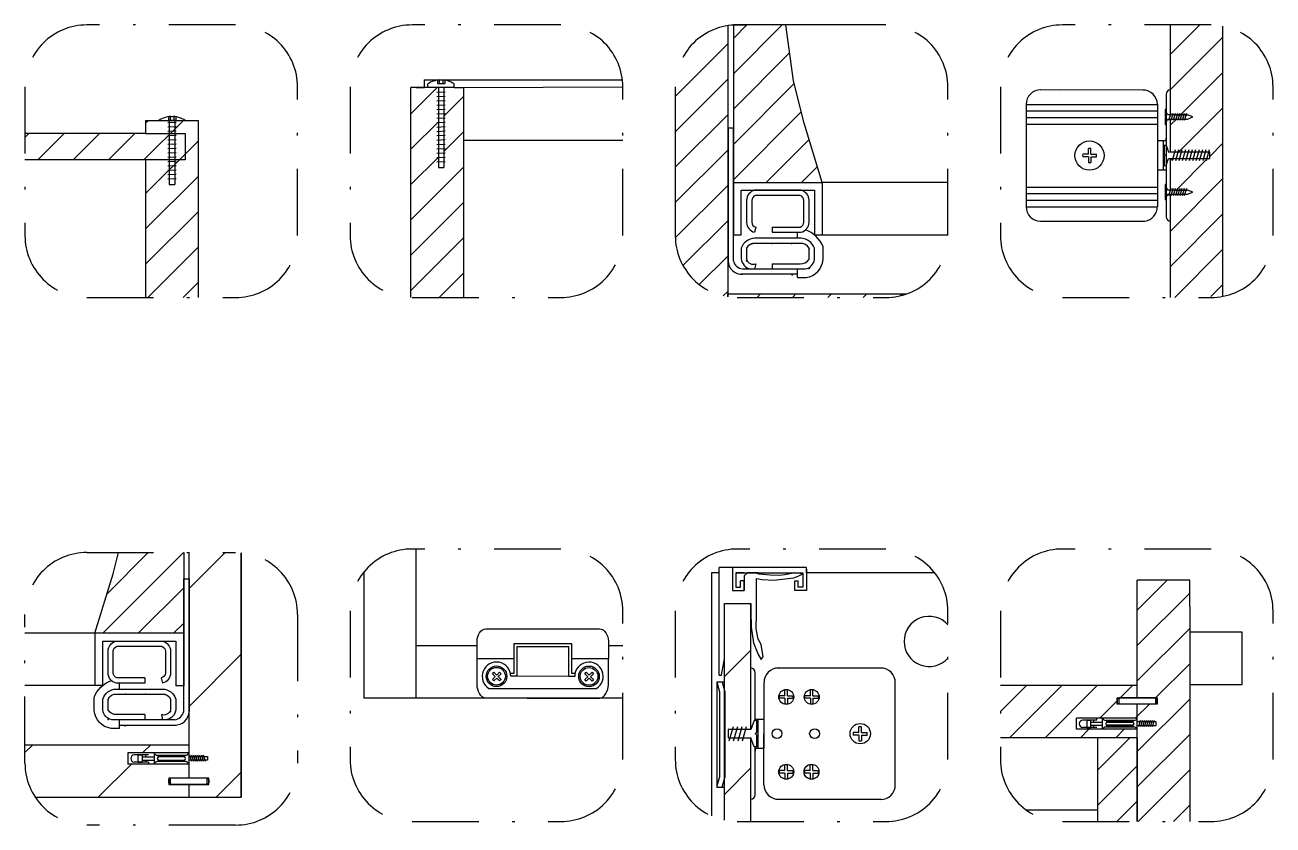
# Model space of a CAD drawing. Header units: millimetres. Extents: x 3416 to 4501, y 1595 to 1990.
# Drawn here: x 3416.45 to 3463.99, y 1960 to 1990.49 of the extents above; entities that cross this region are included whole.
import ezdxf

# ---------------------------------------------------------------- set-up
doc = ezdxf.new("R2010")
doc.units = ezdxf.units.MM
for name, pattern in [('DASHED', [0.75, 0.5, -0.25]), ('HIDDEN', [0.375, 0.25, -0.125]), ('TRATTOPUNTO', [25.4, 12.7, -6.35, 0, -6.35])]:
    doc.linetypes.add(name, pattern=pattern)
for name, color, linetype in [('ARREDI', 1, 'Continuous'), ('ARREDI SEZIONATI', 2, 'Continuous'), ('TRATTEGGIO', 5, 'HIDDEN'), ('VITI E CERNIERE', 8, 'Continuous')]:
    doc.layers.add(name, color=color, linetype=linetype)
pattern_1 = [(45, (2373.587, 623.5516), (-2.245064, 2.245064), [])]

msp = doc.modelspace()

# ---------------------------------------------------------------- hatches: boundary and pattern name
at = {"layer": 'ARREDI SEZIONATI'}
h = msp.add_hatch(dxfattribs=at)
h.set_pattern_fill('ANSI31', color=256, scale=0.3)
h.set_pattern_definition([(45, (2772.0709, 454.0733), (-0.6735192, 0.6735192), [])])
edge = h.paths.add_edge_path()
edge.add_arc((3461.63, 1988.13), 2.36, 78.9152, 90)
edge.add_line((3461.63, 1990.49), (3460.084, 1990.49))
edge.add_line((3460.084, 1990.49), (3460.084, 1987.065))
edge.add_line((3460.084, 1987.065), (3460.731, 1987.065))
edge.add_line((3460.731, 1987.065), (3460.94, 1986.985))
edge.add_line((3460.94, 1986.985), (3460.731, 1986.904))
edge.add_line((3460.731, 1986.904), (3460.084, 1986.904))
edge.add_line((3460.084, 1986.904), (3460.084, 1985.642))
edge.add_line((3460.084, 1985.642), (3461.582, 1985.642))
edge.add_line((3461.582, 1985.642), (3461.582, 1985.397))
edge.add_line((3461.582, 1985.397), (3460.084, 1985.397))
edge.add_line((3460.084, 1985.397), (3460.084, 1984.201))
edge.add_line((3460.084, 1984.201), (3460.731, 1984.201))
edge.add_line((3460.731, 1984.201), (3460.94, 1984.12))
edge.add_line((3460.94, 1984.12), (3460.731, 1984.04))
edge.add_line((3460.731, 1984.04), (3460.084, 1984.04))
edge.add_line((3460.084, 1984.04), (3460.084, 1980.105))
edge.add_line((3460.084, 1980.105), (3462.084, 1980.149))
edge.add_line((3462.084, 1980.149), (3462.084, 1990.446))
h = msp.add_hatch(dxfattribs=at)
h.set_pattern_fill('ANSI31', color=256, scale=0.3)
edge = h.paths.add_edge_path()
edge.add_arc((3449.245, 1982.465), 2.36, 270, 289.5227)
edge.add_line((3450.034, 1980.241), (3443.221, 1980.241))
edge.add_line((3443.221, 1980.241), (3443.221, 1980.133))
edge.add_arc((3443.581, 1982.465), 2.36, 261.2222, 270)
edge.add_line((3443.581, 1980.105), (3449.245, 1980.105))
edge = h.paths.add_edge_path()
edge.add_arc((3443.581, 1982.465), 2.36, 180, 261.2208)
edge.add_line((3443.221, 1980.133), (3443.22, 1990.462))
edge.add_arc((3443.581, 1988.13), 2.36, 98.7867, 180)
edge.add_line((3441.221, 1988.13), (3441.221, 1982.465))
h = msp.add_hatch(dxfattribs=at)
h.set_pattern_fill('ANSI31', color=256, scale=0.3)
h.set_pattern_definition([(45, (-202.1547, 166.9138), (-0.6735192, 0.6735192), [])])
edge = h.paths.add_edge_path()
edge.add_line((3432.197, 1986.261), (3432.197, 1988.093))
edge.add_line((3432.197, 1988.093), (3431.654, 1988.102))
edge.add_line((3431.654, 1988.102), (3431.154, 1988.102))
edge.add_line((3431.154, 1988.102), (3431.154, 1980.105))
edge.add_arc((3431.196, 1982.465), 2.36, 268.9657, 270)
edge.add_line((3431.196, 1980.105), (3433.154, 1980.105))
edge.add_line((3433.154, 1980.105), (3433.154, 1988.102))
edge.add_line((3433.154, 1988.102), (3432.654, 1988.102))
edge.add_line((3432.654, 1988.102), (3432.402, 1988.093))
edge.add_line((3432.402, 1988.093), (3432.402, 1986.062))
edge.add_line((3432.402, 1986.062), (3432.402, 1985.443))
edge.add_line((3432.402, 1985.443), (3432.402, 1985.058))
edge.add_line((3432.402, 1985.058), (3432.197, 1985.058))
edge.add_line((3432.197, 1985.058), (3432.197, 1985.432))
edge.add_line((3432.197, 1985.432), (3432.197, 1986.261))
h = msp.add_hatch(dxfattribs=at)
h.set_pattern_fill('ANSI31', color=256, scale=0.3)
h.set_pattern_definition([(45, (2772.0709, 454.1264), (-0.6735192, 0.6735192), [])])
h.paths.add_polyline_path([(3416.451, 1986.35), (3416.451, 1985.35), (3422.547, 1985.35), (3422.547, 1986.35)])
h.paths.add_polyline_path([(3421.047, 1980.105), (3423.047, 1980.105), (3423.047, 1986.85), (3421.047, 1986.85), (3421.047, 1986.35), (3422.547, 1986.35), (3422.547, 1985.35), (3421.047, 1985.35)])
h = msp.add_hatch(dxfattribs=at)
h.set_pattern_fill('ANSI31', color=256)
h.set_pattern_definition(pattern_1)
edge = h.paths.add_edge_path()
edge.add_line((3424.476, 1970.387), (3422.688, 1970.387))
edge.add_line((3422.688, 1970.387), (3422.688, 1969.386))
edge.add_line((3422.688, 1969.386), (3422.7, 1969.386))
edge.add_line((3422.7, 1969.386), (3422.7, 1964.332))
edge.add_line((3422.7, 1964.332), (3422.689, 1961.064))
edge.add_line((3422.689, 1961.064), (3424.689, 1961.064))
edge.add_line((3424.689, 1961.064), (3424.689, 1970.377))
edge.add_arc((3424.476, 1968.026), 2.36, 84.8293, 90)
h = msp.add_hatch(dxfattribs=at)
h.set_pattern_fill('ANSI31', color=256, scale=0.3)
h.set_pattern_definition([(45, (-530.6058, 319.9183), (-0.6735192, 0.6735192), [])])
h.paths.add_polyline_path([(3458.058, 1964.849), (3458.818, 1964.849), (3458.818, 1965.329), (3453.605, 1965.329), (3453.605, 1963.329), (3458.818, 1963.329), (3458.818, 1963.652), (3456.499, 1963.652), (3456.499, 1964.074), (3457.283, 1964.074), (3458.818, 1964.074), (3458.818, 1964.609), (3458.058, 1964.609)])
h.paths.add_polyline_path([(3460.818, 1968.329), (3460.818, 1969.329), (3458.818, 1969.329), (3458.818, 1964.849), (3459.578, 1964.849), (3459.578, 1964.609), (3458.818, 1964.609), (3458.818, 1963.932), (3459.538, 1963.932), (3459.538, 1963.792), (3458.818, 1963.792), (3458.818, 1963.652), (3458.818, 1960.136), (3460.818, 1960.136)])
h = msp.add_hatch(dxfattribs=at)
h.set_pattern_fill('ANSI31', color=256)
h.set_pattern_definition([(45, (2426.9207, 702.5303), (-2.245064, 2.245064), [])])
edge = h.paths.add_edge_path()
edge.add_arc((3443.581, 1962.497), 2.36, 258.3045, 270)
edge.add_line((3443.581, 1960.136), (3444.1, 1960.136))
edge.add_line((3444.1, 1960.136), (3444.1, 1968.446))
edge.add_line((3444.1, 1968.446), (3443.1, 1968.446))
edge.add_line((3443.1, 1968.446), (3443.1, 1965.087))
edge.add_line((3443.1, 1965.087), (3443.103, 1965.079))
edge.add_line((3443.103, 1965.079), (3443.103, 1961.813))
edge.add_line((3443.103, 1961.813), (3443.102, 1960.185))
h = msp.add_hatch(dxfattribs=at)
h.set_pattern_fill('ANSI31', color=256)
h.set_pattern_definition(pattern_1)
edge = h.paths.add_edge_path()
edge.add_line((3420.62, 1962.679), (3420.768, 1962.679))
edge.add_line((3420.768, 1962.679), (3420.768, 1962.399))
edge.add_line((3420.768, 1962.399), (3420.62, 1962.399))
edge.add_arc((3420.62, 1962.539), 0.14, 90, 270, ccw=False)
h.paths.add_polyline_path([(3420.918, 1962.399), (3420.768, 1962.399), (3420.768, 1962.679), (3420.918, 1962.679)])
edge = h.paths.add_edge_path()
edge.add_line((3421.036, 1962.599), (3421.036, 1962.679))
edge.add_line((3421.036, 1962.679), (3420.62, 1962.679))
edge.add_arc((3420.62, 1962.539), 0.14, 90, 270)
edge.add_line((3420.62, 1962.399), (3421.153, 1962.399))
edge.add_line((3421.153, 1962.399), (3421.153, 1962.327))
edge.add_line((3421.153, 1962.327), (3420.369, 1962.327))
edge.add_line((3420.369, 1962.327), (3420.369, 1962.749))
edge.add_line((3420.369, 1962.749), (3421.368, 1962.749))
edge.add_line((3421.368, 1962.749), (3421.368, 1962.599))
edge.add_line((3421.368, 1962.599), (3421.036, 1962.599))
edge = h.paths.add_edge_path()
edge.add_line((3416.451, 1963.064), (3416.451, 1962.362))
edge.add_arc((3418.811, 1962.362), 2.36, 180, 213.3763)
edge.add_line((3416.841, 1961.064), (3422.689, 1961.064))
edge.add_line((3422.689, 1961.064), (3422.689, 1963.064))
edge.add_line((3422.689, 1963.064), (3416.451, 1963.064))
h = msp.add_hatch(dxfattribs=at)
h.set_pattern_fill('ANSI31', color=256, scale=0.3)
h.paths.add_polyline_path([(3458.818, 1963.329), (3457.318, 1963.329), (3457.318, 1960.136), (3458.818, 1960.136)])
at = {"layer": 'VITI E CERNIERE'}
h = msp.add_hatch(dxfattribs=at)
h.set_pattern_fill('ANSI31', color=256, scale=0.3)
h.paths.add_polyline_path([(3446.125, 1986.751), (3445.723, 1988.356), (3445.434, 1990.49), (3443.581, 1990.49, 0.015617), (3443.434, 1990.485), (3443.434, 1984.49), (3446.819, 1984.49)])
h = msp.add_hatch(dxfattribs=at)
h.set_pattern_fill('ANSI31', color=256, scale=0.3)
h.paths.add_polyline_path([(3422.5, 1970.387), (3420.012, 1970.387), (3419.809, 1969.574), (3419.114, 1967.313), (3422.5, 1967.313)])

# ---------------------------------------------------------------- linework, layer by layer
at = {"layer": 'ARREDI'}
for p, q in [((3431.354, 1988.102), (3431.654, 1988.102)), ((3421.047, 1986.85), (3421.047, 1986.35)), ((3429.353, 1969.636), (3429.353, 1964.837)), ((3442.889, 1969.613), (3442.6, 1969.613)), ((3442.6, 1969.613), (3442.6, 1961.913)), ((3451.106, 1969.613), (3446.22, 1969.613)), ((3462.818, 1967.354), (3460.818, 1967.354)), ((3462.818, 1965.354), (3462.818, 1967.354)), ((3433.672, 1966.837), (3431.353, 1966.837)), ((3439.221, 1966.837), (3438.672, 1966.837)), ((3460.818, 1965.354), (3462.818, 1965.354)), ((3439.221, 1964.837), (3429.353, 1964.837)), ((3458.818, 1960.136), (3458.818, 1963.029)), ((3442.6, 1961.913), (3442.6, 1960.35)), ((3454.591, 1960.578), (3457.318, 1960.578))]:
    msp.add_line(p, q, dxfattribs=at)
for points in [[(3431.353, 1965.317), (3431.353, 1970.521)], [(3431.353, 1964.837), (3431.353, 1965.317)]]:
    msp.add_lwpolyline(points, dxfattribs=at)
msp.add_arc((3450.892, 1967), 0.955, 41.6491, 318.3509, dxfattribs=at)
msp.add_arc((3450.892, 1967), 0.955, 41.6491, 318.3509, dxfattribs=at)
at = {"layer": 'ARREDI SEZIONATI'}
for p, q in [((3449.245, 1990.49), (3445.434, 1990.49)), ((3460.084, 1987.065), (3460.084, 1990.49)), ((3443.22, 1990.462), (3443.221, 1980.133)), ((3462.084, 1980.149), (3462.084, 1990.446)), ((3441.221, 1988.13), (3441.221, 1982.465)), ((3431.154, 1980.105), (3431.154, 1988.102)), ((3431.794, 1988.102), (3431.154, 1988.102)), ((3432.794, 1988.102), (3433.154, 1988.102)), ((3433.154, 1988.102), (3433.154, 1980.105)), ((3433.154, 1988.102), (3433.154, 1986.102)), ((3421.047, 1986.85), (3423.047, 1986.85)), ((3421.047, 1986.85), (3421.047, 1986.35)), ((3423.047, 1986.85), (3423.047, 1980.105)), ((3460.084, 1985.642), (3460.084, 1986.904)), ((3421.047, 1986.35), (3416.451, 1986.35)), ((3421.047, 1986.35), (3422.547, 1986.35)), ((3422.547, 1986.35), (3422.547, 1985.35)), ((3421.047, 1985.35), (3416.451, 1985.35)), ((3421.047, 1985.35), (3421.047, 1980.105)), ((3422.547, 1985.35), (3421.047, 1985.35)), ((3460.084, 1984.201), (3460.084, 1985.397)), ((3451.605, 1984.49), (3446.819, 1984.49)), ((3460.084, 1980.105), (3460.084, 1984.04)), ((3446.519, 1982.49), (3451.605, 1982.492)), ((3431.196, 1980.105), (3433.154, 1980.105)), ((3443.221, 1980.133), (3443.221, 1980.241)), ((3443.221, 1980.241), (3450.034, 1980.241)), ((3422.688, 1970.387), (3422.689, 1961.792)), ((3424.689, 1970.377), (3424.689, 1961.064)), ((3424.689, 1961.064), (3424.689, 1970.377)), ((3460.818, 1969.329), (3458.818, 1969.329)), ((3458.818, 1964.849), (3458.818, 1969.329)), ((3460.818, 1968.329), (3460.818, 1969.329)), ((3443.1, 1960.186), (3443.1, 1968.446)), ((3444.1, 1963.642), (3444.1, 1968.446)), ((3460.818, 1968.329), (3460.818, 1960.136)), ((3419.114, 1967.313), (3416.451, 1967.313)), ((3416.451, 1965.329), (3419.414, 1965.33)), ((3453.605, 1965.329), (3458.818, 1965.329)), ((3458.818, 1960.136), (3458.818, 1964.609)), ((3416.451, 1963.064), (3422.689, 1963.064)), ((3444.1, 1960.136), (3444.1, 1963.328)), ((3458.818, 1963.329), (3453.605, 1963.329)), ((3457.318, 1960.136), (3457.318, 1963.329)), ((3458.818, 1963.329), (3458.818, 1960.136)), ((3422.689, 1961.552), (3422.689, 1961.064)), ((3416.841, 1961.064), (3424.689, 1961.064))]:
    msp.add_line(p, q, dxfattribs=at)
at = {"layer": 'TRATTEGGIO', "linetype": 'TRATTOPUNTO', "ltscale": 0.2}
for points in [[(3418.811, 1980.105), (3424.476, 1980.105, 0.414214), (3426.836, 1982.465), (3426.836, 1988.13, 0.414214), (3424.476, 1990.49), (3418.811, 1990.49, 0.414214), (3416.451, 1988.13), (3416.451, 1982.465, 0.414214)], [(3431.196, 1980.105), (3436.861, 1980.105, 0.414214), (3439.221, 1982.465), (3439.221, 1988.13, 0.414214), (3436.861, 1990.49), (3431.196, 1990.49, 0.414214), (3428.836, 1988.13), (3428.836, 1982.465, 0.414214)], [(3443.581, 1980.105), (3449.245, 1980.105, 0.414214), (3451.605, 1982.465), (3451.605, 1988.13, 0.414214), (3449.245, 1990.49), (3443.581, 1990.49, 0.414214), (3441.221, 1988.13), (3441.221, 1982.465, 0.414214)], [(3455.966, 1980.105), (3461.63, 1980.105, 0.414214), (3463.99, 1982.465), (3463.99, 1988.13, 0.414214), (3461.63, 1990.49), (3455.966, 1990.49, 0.414214), (3453.605, 1988.13), (3453.605, 1982.465, 0.414214)], [(3431.196, 1960.136), (3436.861, 1960.136, 0.414214), (3439.221, 1962.497), (3439.221, 1968.161, 0.414214), (3436.861, 1970.521), (3431.196, 1970.521, 0.414214), (3428.836, 1968.161), (3428.836, 1962.497, 0.414214)], [(3443.581, 1960.136), (3449.245, 1960.136, 0.414214), (3451.605, 1962.497), (3451.605, 1968.161, 0.414214), (3449.245, 1970.521), (3443.581, 1970.521, 0.414214), (3441.221, 1968.161), (3441.221, 1962.497, 0.414214)], [(3455.966, 1960.136), (3461.63, 1960.136, 0.414214), (3463.99, 1962.497), (3463.99, 1968.161, 0.414214), (3461.63, 1970.521), (3455.966, 1970.521, 0.414214), (3453.605, 1968.161), (3453.605, 1962.497, 0.414214)], [(3424.476, 1960.002), (3418.811, 1960.002, -0.414214), (3416.451, 1962.362), (3416.451, 1968.026, -0.414214), (3418.811, 1970.387), (3424.476, 1970.387, -0.414214), (3426.836, 1968.026), (3426.836, 1962.362, -0.414214)]]:
    msp.add_lwpolyline(points, format="xyb", close=True, dxfattribs=at)
at = {"layer": 'VITI E CERNIERE'}
for p, q in [((3443.434, 1990.49), (3443.434, 1982.49)), ((3445.434, 1990.49), (3443.434, 1990.49)), ((3443.434, 1990.49), (3443.934, 1990.49)), ((3445.723, 1988.356), (3445.434, 1990.49)), ((3431.654, 1988.402), (3439.205, 1988.402)), ((3431.654, 1988.402), (3431.654, 1988.102)), ((3433.154, 1988.102), (3439.221, 1988.13)), ((3446.125, 1986.751), (3445.723, 1988.356)), ((3432.794, 1988.102), (3431.794, 1988.102)), ((3432.453, 1987.928), (3432.145, 1987.912)), ((3432.453, 1987.763), (3432.145, 1987.747)), ((3432.197, 1988.093), (3432.197, 1986.053)), ((3432.402, 1988.093), (3432.402, 1986.053)), ((3459.027, 1988.009), (3455.12, 1988.013)), ((3459.027, 1988.009), (3455.884, 1988.013)), ((3459.917, 1987.846), (3459.917, 1983.18)), ((3460.084, 1988.013), (3460.084, 1988.013)), ((3460.084, 1987.065), (3460.084, 1988.013)), ((3432.453, 1987.597), (3432.145, 1987.581)), ((3432.453, 1987.432), (3432.145, 1987.416)), ((3432.453, 1987.267), (3432.145, 1987.251)), ((3432.453, 1987.267), (3432.145, 1987.251)), ((3454.585, 1987.471), (3454.587, 1983.563)), ((3454.585, 1987.463), (3459.585, 1987.463)), ((3454.585, 1987.213), (3459.585, 1987.213)), ((3459.585, 1987.467), (3459.583, 1983.559)), ((3459.585, 1987.463), (3459.583, 1983.559)), ((3422.206, 1986.779), (3421.898, 1986.762)), ((3421.949, 1986.85), (3421.949, 1985.4)), ((3422.154, 1986.85), (3422.154, 1985.4)), ((3432.453, 1987.101), (3432.145, 1987.085)), ((3432.453, 1986.936), (3432.145, 1986.92)), ((3432.453, 1986.771), (3432.145, 1986.755)), ((3446.819, 1984.49), (3446.125, 1986.751)), ((3454.585, 1986.963), (3459.585, 1986.963)), ((3454.585, 1986.963), (3459.585, 1986.963)), ((3454.585, 1986.713), (3459.585, 1986.713)), ((3459.876, 1987.013), (3459.904, 1986.985)), ((3459.904, 1986.985), (3459.876, 1986.956)), ((3460.092, 1987.122), (3460.012, 1986.847)), ((3460.084, 1985.642), (3460.084, 1986.904)), ((3460.178, 1987.122), (3460.098, 1986.847)), ((3460.263, 1987.122), (3460.183, 1986.847)), ((3460.2, 1986.904), (3460.731, 1986.904)), ((3460.202, 1987.065), (3460.731, 1987.065)), ((3460.349, 1987.122), (3460.269, 1986.847)), ((3460.434, 1987.122), (3460.354, 1986.847)), ((3460.52, 1987.122), (3460.44, 1986.847)), ((3460.605, 1987.122), (3460.525, 1986.847)), ((3460.691, 1987.122), (3460.611, 1986.847)), ((3422.206, 1986.613), (3421.898, 1986.597)), ((3422.206, 1986.613), (3421.898, 1986.597)), ((3422.206, 1986.448), (3421.898, 1986.432)), ((3422.206, 1986.283), (3421.898, 1986.266)), ((3432.453, 1986.605), (3432.145, 1986.589)), ((3432.453, 1986.44), (3432.145, 1986.424)), ((3432.453, 1986.275), (3432.145, 1986.259)), ((3432.197, 1986.272), (3432.197, 1985.432)), ((3432.402, 1986.272), (3432.402, 1985.443)), ((3443.233, 1986.563), (3443.233, 1981.508)), ((3443.433, 1986.563), (3443.233, 1986.563)), ((3443.433, 1981.508), (3443.433, 1986.563)), ((3422.206, 1986.117), (3421.898, 1986.101)), ((3422.206, 1985.952), (3421.898, 1985.936)), ((3422.206, 1985.787), (3421.898, 1985.771)), ((3432.453, 1986.107), (3432.145, 1986.091)), ((3432.453, 1985.941), (3432.145, 1985.925)), ((3432.453, 1985.776), (3432.145, 1985.76)), ((3433.154, 1986.102), (3439.221, 1986.102)), ((3459.917, 1986.069), (3459.584, 1986.069)), ((3459.806, 1986.069), (3459.806, 1984.957)), ((3459.839, 1985.909), (3459.917, 1985.909)), ((3459.917, 1986.069), (3459.917, 1986.18)), ((3459.917, 1985.909), (3460.012, 1985.642)), ((3422.206, 1985.621), (3421.898, 1985.605)), ((3422.206, 1985.453), (3421.898, 1985.437)), ((3422.206, 1985.288), (3421.898, 1985.272)), ((3421.949, 1985.619), (3421.949, 1984.779)), ((3422.154, 1985.619), (3422.154, 1984.789)), ((3432.453, 1985.611), (3432.145, 1985.595)), ((3432.453, 1985.445), (3432.145, 1985.429)), ((3432.453, 1985.445), (3432.145, 1985.429)), ((3432.453, 1985.28), (3432.145, 1985.264)), ((3432.197, 1985.432), (3432.197, 1985.058)), ((3432.402, 1985.443), (3432.402, 1985.058)), ((3459.839, 1985.563), (3459.882, 1985.52)), ((3459.882, 1985.52), (3459.839, 1985.476)), ((3459.917, 1985.13), (3460.012, 1985.397)), ((3460.084, 1984.201), (3460.084, 1985.397)), ((3460.263, 1985.728), (3460.142, 1985.311)), ((3460.393, 1985.728), (3460.271, 1985.311)), ((3460.522, 1985.728), (3460.401, 1985.311)), ((3460.652, 1985.728), (3460.531, 1985.311)), ((3460.782, 1985.728), (3460.661, 1985.311)), ((3460.912, 1985.728), (3460.791, 1985.311)), ((3461.042, 1985.728), (3460.92, 1985.311)), ((3461.171, 1985.728), (3461.05, 1985.311)), ((3461.301, 1985.728), (3461.18, 1985.311)), ((3461.431, 1985.728), (3461.31, 1985.311)), ((3461.561, 1985.728), (3461.44, 1985.311)), ((3461.582, 1985.397), (3461.582, 1985.642)), ((3422.206, 1985.123), (3421.898, 1985.107)), ((3422.206, 1984.957), (3421.898, 1984.941)), ((3422.206, 1984.792), (3421.898, 1984.776)), ((3422.206, 1984.792), (3421.898, 1984.776)), ((3422.154, 1984.789), (3422.154, 1984.405)), ((3432.197, 1985.058), (3432.402, 1985.058)), ((3459.917, 1984.957), (3459.584, 1984.957)), ((3459.839, 1985.13), (3459.917, 1985.13)), ((3459.917, 1984.957), (3459.917, 1984.846)), ((3422.206, 1984.627), (3421.898, 1984.611)), ((3421.949, 1984.779), (3421.949, 1984.405)), ((3421.949, 1984.405), (3422.154, 1984.405)), ((3443.433, 1984.363), (3443.433, 1984.363)), ((3443.434, 1984.49), (3446.819, 1984.49)), ((3446.819, 1984.49), (3446.819, 1982.49)), ((3454.585, 1984.313), (3459.585, 1984.313)), ((3443.734, 1982.49), (3443.734, 1984.19)), ((3443.734, 1984.19), (3446.519, 1984.19)), ((3446.519, 1984.19), (3446.519, 1982.49)), ((3454.585, 1984.063), (3459.585, 1984.063)), ((3459.876, 1984.149), (3459.904, 1984.12)), ((3459.904, 1984.12), (3459.876, 1984.092)), ((3460.092, 1984.258), (3460.012, 1983.983)), ((3460.084, 1983.013), (3460.084, 1984.04)), ((3460.178, 1984.258), (3460.098, 1983.983)), ((3460.263, 1984.258), (3460.183, 1983.983)), ((3460.2, 1984.04), (3460.731, 1984.04)), ((3460.202, 1984.201), (3460.731, 1984.201)), ((3460.349, 1984.258), (3460.269, 1983.983)), ((3460.434, 1984.258), (3460.354, 1983.983)), ((3460.52, 1984.258), (3460.44, 1983.983)), ((3460.605, 1984.258), (3460.525, 1983.983)), ((3460.691, 1984.258), (3460.611, 1983.983)), ((3454.585, 1983.813), (3459.585, 1983.813)), ((3454.585, 1983.813), (3459.585, 1983.813)), ((3454.585, 1983.563), (3459.585, 1983.563)), ((3455.13, 1983.013), (3459.102, 1983.013)), ((3460.084, 1983.013), (3460.084, 1983.013)), ((3443.434, 1982.49), (3443.734, 1982.49)), ((3443.434, 1982.49), (3443.734, 1982.49)), ((3444.289, 1982.784), (3444.243, 1982.59)), ((3444.915, 1982.79), (3444.915, 1982.59)), ((3445.88, 1982.363), (3445.88, 1982.59)), ((3445.88, 1980.991), (3443.726, 1980.991)), ((3443.785, 1981.191), (3446.175, 1981.191)), ((3444.289, 1981.385), (3444.243, 1981.19)), ((3444.914, 1981.391), (3444.914, 1981.191)), ((3445.88, 1980.861), (3445.88, 1981.191)), ((3419.809, 1969.574), (3420.012, 1970.387)), ((3422.5, 1970.387), (3422.5, 1965.313)), ((3419.114, 1967.313), (3419.809, 1969.574)), ((3442.887, 1965.719), (3442.89, 1969.813)), ((3446.22, 1969.813), (3442.89, 1969.813)), ((3443.395, 1969.813), (3443.395, 1968.938)), ((3443.395, 1969.813), (3443.395, 1968.938)), ((3443.395, 1969.751), (3443.395, 1968.938)), ((3443.53, 1969.613), (3446.085, 1969.613)), ((3443.845, 1969.613), (3443.53, 1969.613)), ((3443.53, 1969.613), (3443.53, 1969.073)), ((3443.977, 1969.613), (3443.845, 1969.495)), ((3444.381, 1969.613), (3443.977, 1969.613)), ((3444.421, 1969.561), (3444.262, 1969.613)), ((3445.77, 1969.613), (3445.395, 1969.54)), ((3446.085, 1969.576), (3445.77, 1969.613)), ((3445.77, 1969.613), (3446.085, 1969.613)), ((3445.928, 1969.498), (3446.085, 1969.576)), ((3446.085, 1969.613), (3446.085, 1969.073)), ((3446.22, 1969.613), (3446.22, 1969.813)), ((3446.22, 1969.749), (3446.22, 1968.937)), ((3422.5, 1964.332), (3422.5, 1969.386)), ((3422.5, 1969.386), (3422.7, 1969.386)), ((3422.7, 1969.386), (3422.7, 1964.332)), ((3443.71, 1969.073), (3443.71, 1969.312)), ((3443.845, 1969.312), (3443.71, 1969.312)), ((3443.845, 1969.495), (3443.845, 1968.938)), ((3443.845, 1968.938), (3443.845, 1969.312)), ((3443.845, 1968.938), (3443.845, 1969.312)), ((3444.313, 1968.07), (3444.31, 1969.394)), ((3444.31, 1969.394), (3444.534, 1969.354)), ((3444.841, 1969.527), (3444.421, 1969.561)), ((3444.534, 1969.354), (3444.976, 1969.332)), ((3445.194, 1969.51), (3444.841, 1969.527)), ((3444.976, 1969.332), (3445.733, 1969.426)), ((3445.395, 1969.54), (3445.194, 1969.51)), ((3445.733, 1969.426), (3445.928, 1969.498)), ((3445.77, 1968.938), (3445.77, 1969.312)), ((3445.77, 1969.312), (3445.905, 1969.312)), ((3445.905, 1969.073), (3445.905, 1969.312)), ((3443.395, 1968.938), (3443.845, 1968.938)), ((3443.395, 1968.938), (3443.845, 1968.938)), ((3443.395, 1968.938), (3443.845, 1968.938)), ((3443.53, 1969.073), (3443.71, 1969.073)), ((3446.22, 1968.938), (3445.77, 1968.938)), ((3446.085, 1969.073), (3445.905, 1969.073)), ((3443.1, 1966.33), (3443.1, 1968.446)), ((3443.1, 1968.446), (3444.1, 1968.446)), ((3444.1, 1968.446), (3444.1, 1968.142)), ((3444.1, 1968.142), (3444.107, 1967.544)), ((3444.308, 1967.482), (3444.313, 1968.07)), ((3419.114, 1967.313), (3419.115, 1965.33)), ((3422.5, 1967.313), (3419.114, 1967.313)), ((3422.5, 1965.313), (3422.5, 1967.313)), ((3434.009, 1967.483), (3438.336, 1967.483)), ((3444.107, 1967.544), (3444.202, 1966.946)), ((3444.373, 1967.091), (3444.308, 1967.482)), ((3419.414, 1965.33), (3419.414, 1967.013)), ((3419.414, 1967.013), (3422.2, 1967.013)), ((3422.2, 1967.013), (3422.2, 1965.313)), ((3422.5, 1967.186), (3422.5, 1967.186)), ((3433.672, 1966.352), (3433.672, 1967.026)), ((3438.672, 1967.026), (3438.672, 1966.352)), ((3444.202, 1966.946), (3444.38, 1966.505)), ((3444.49, 1966.887), (3444.373, 1967.091)), ((3444.565, 1966.408), (3444.49, 1966.887)), ((3433.672, 1965.341), (3433.672, 1966.352)), ((3433.672, 1966.352), (3435.068, 1966.352)), ((3437.279, 1966.352), (3438.672, 1966.352)), ((3438.672, 1965.341), (3438.672, 1966.352)), ((3442.977, 1965.719), (3443.1, 1966.33)), ((3444.38, 1966.505), (3444.487, 1966.312)), ((3444.487, 1966.312), (3444.565, 1966.408)), ((3434.253, 1965.77), (3434.308, 1965.826)), ((3434.364, 1965.659), (3434.253, 1965.77)), ((3434.308, 1965.826), (3434.42, 1965.714)), ((3434.42, 1965.714), (3434.531, 1965.826)), ((3434.586, 1965.77), (3434.475, 1965.659)), ((3434.531, 1965.826), (3434.586, 1965.77)), ((3437.776, 1965.767), (3437.831, 1965.822)), ((3437.887, 1965.656), (3437.776, 1965.767)), ((3437.831, 1965.822), (3437.942, 1965.711)), ((3437.942, 1965.711), (3438.054, 1965.822)), ((3438.109, 1965.767), (3437.998, 1965.656)), ((3438.054, 1965.822), (3438.109, 1965.767)), ((3444.1, 1965.985), (3444.1, 1965.985)), ((3444.267, 1963.985), (3444.267, 1965.819)), ((3449.057, 1965.985), (3445.083, 1965.985)), ((3420.053, 1965.186), (3420.053, 1965.413)), ((3421.019, 1965.613), (3421.019, 1965.413)), ((3421.644, 1965.608), (3421.69, 1965.413)), ((3422.5, 1965.313), (3422.2, 1965.313)), ((3422.5, 1965.313), (3422.2, 1965.313)), ((3434.253, 1965.547), (3434.364, 1965.659)), ((3434.308, 1965.492), (3434.253, 1965.547)), ((3434.42, 1965.603), (3434.308, 1965.492)), ((3434.531, 1965.492), (3434.42, 1965.603)), ((3434.475, 1965.659), (3434.586, 1965.547)), ((3434.586, 1965.547), (3434.531, 1965.492)), ((3437.392, 1965.667), (3434.956, 1965.67)), ((3437.776, 1965.544), (3437.887, 1965.656)), ((3437.831, 1965.489), (3437.776, 1965.544)), ((3437.942, 1965.6), (3437.831, 1965.489)), ((3438.054, 1965.489), (3437.942, 1965.6)), ((3437.998, 1965.656), (3438.109, 1965.544)), ((3438.109, 1965.544), (3438.054, 1965.489)), ((3443.103, 1965.446), (3442.805, 1965.446)), ((3442.805, 1965.446), (3442.903, 1965.079)), ((3442.805, 1965.446), (3442.805, 1961.446)), ((3442.887, 1965.719), (3442.977, 1965.719)), ((3443.005, 1965.446), (3443.103, 1965.079)), ((3444.599, 1961.532), (3444.601, 1965.438)), ((3444.599, 1961.528), (3444.601, 1965.438)), ((3449.602, 1961.524), (3449.6, 1965.435)), ((3435.582, 1964.837), (3434.009, 1964.837)), ((3434.123, 1965.208), (3438.225, 1965.208)), ((3435.582, 1964.837), (3436.762, 1964.837)), ((3436.762, 1964.837), (3438.336, 1964.837)), ((3442.903, 1965.079), (3442.903, 1961.813)), ((3443.103, 1965.079), (3443.103, 1961.813)), ((3443.103, 1965.079), (3443.103, 1961.813)), ((3458.118, 1964.849), (3458.058, 1964.789)), ((3458.118, 1964.849), (3458.118, 1964.609)), ((3459.518, 1964.849), (3458.118, 1964.849)), ((3459.518, 1964.849), (3459.578, 1964.789)), ((3459.518, 1964.849), (3459.518, 1964.609)), ((3458.058, 1964.789), (3458.058, 1964.669)), ((3458.118, 1964.609), (3458.058, 1964.669)), ((3459.518, 1964.609), (3458.118, 1964.609)), ((3459.518, 1964.609), (3459.578, 1964.669)), ((3459.578, 1964.669), (3459.578, 1964.789)), ((3422.148, 1964.014), (3419.758, 1964.014)), ((3420.053, 1963.684), (3420.053, 1964.014)), ((3421.019, 1964.214), (3421.019, 1964.014)), ((3421.645, 1964.208), (3421.691, 1964.014)), ((3444.222, 1963.985), (3444.1, 1963.642)), ((3444.323, 1963.985), (3444.222, 1963.985)), ((3444.267, 1964.041), (3444.267, 1964.152)), ((3444.267, 1964.041), (3444.6, 1964.041)), ((3444.378, 1962.93), (3444.378, 1964.041)), ((3444.6, 1964.041), (3444.6, 1962.93)), ((3457.283, 1964.074), (3456.499, 1964.074)), ((3456.499, 1963.652), (3456.499, 1964.074)), ((3457.283, 1964.002), (3456.75, 1964.002)), ((3456.898, 1964.002), (3456.898, 1963.722)), ((3456.898, 1964.002), (3457.048, 1964.002)), ((3457.048, 1963.722), (3457.048, 1964.002)), ((3457.048, 1963.922), (3457.498, 1963.922)), ((3457.166, 1963.922), (3457.166, 1964.002)), ((3457.283, 1964.002), (3457.283, 1964.074)), ((3458.818, 1964.074), (3457.283, 1964.074)), ((3457.498, 1963.652), (3457.498, 1964.072)), ((3458.698, 1963.982), (3457.618, 1963.982)), ((3457.618, 1963.982), (3457.618, 1963.982)), ((3457.678, 1963.952), (3458.638, 1963.952)), ((3457.678, 1963.922), (3458.638, 1963.922)), ((3458.698, 1963.982), (3458.698, 1963.982)), ((3458.818, 1963.652), (3458.818, 1964.072)), ((3458.933, 1963.982), (3458.863, 1963.742)), ((3459.008, 1963.982), (3458.938, 1963.742)), ((3459.082, 1963.982), (3459.013, 1963.742)), ((3459.157, 1963.982), (3459.087, 1963.742)), ((3459.232, 1963.982), (3459.162, 1963.742)), ((3459.306, 1963.982), (3459.237, 1963.742)), ((3459.381, 1963.982), (3459.311, 1963.742)), ((3459.456, 1963.982), (3459.386, 1963.742)), ((3459.538, 1963.792), (3459.538, 1963.932)), ((3420.053, 1963.814), (3422.208, 1963.814)), ((3443.233, 1963.642), (3443.233, 1963.328)), ((3443.278, 1963.217), (3443.434, 1963.753)), ((3443.445, 1963.217), (3443.6, 1963.753)), ((3443.611, 1963.217), (3443.767, 1963.753)), ((3443.778, 1963.217), (3443.934, 1963.753)), ((3444.267, 1963.485), (3444.323, 1963.541)), ((3444.323, 1963.43), (3444.267, 1963.485)), ((3458.818, 1963.652), (3456.499, 1963.652)), ((3457.283, 1963.722), (3456.75, 1963.722)), ((3456.898, 1963.722), (3457.048, 1963.722)), ((3457.048, 1963.802), (3457.498, 1963.802)), ((3457.166, 1963.722), (3457.166, 1963.802)), ((3457.618, 1963.862), (3457.618, 1963.862)), ((3457.618, 1963.742), (3458.698, 1963.742)), ((3458.638, 1963.802), (3457.678, 1963.802)), ((3457.678, 1963.772), (3458.638, 1963.772)), ((3458.698, 1963.862), (3458.698, 1963.862)), ((3444.222, 1962.985), (3444.1, 1963.328)), ((3444.323, 1962.985), (3444.222, 1962.985)), ((3444.267, 1961.152), (3444.267, 1962.985)), ((3444.267, 1962.93), (3444.6, 1962.93)), ((3444.267, 1962.93), (3444.267, 1962.819)), ((3420.369, 1962.749), (3420.369, 1962.327)), ((3422.689, 1962.749), (3420.369, 1962.749)), ((3421.153, 1962.679), (3420.62, 1962.679)), ((3420.768, 1962.399), (3420.768, 1962.679)), ((3420.768, 1962.679), (3420.918, 1962.679)), ((3420.918, 1962.679), (3420.918, 1962.399)), ((3420.918, 1962.599), (3421.368, 1962.599)), ((3420.918, 1962.479), (3421.368, 1962.479)), ((3421.036, 1962.679), (3421.036, 1962.599)), ((3421.036, 1962.479), (3421.036, 1962.399)), ((3421.368, 1962.749), (3421.368, 1962.329)), ((3421.488, 1962.659), (3422.569, 1962.659)), ((3421.488, 1962.539), (3421.488, 1962.539)), ((3421.548, 1962.629), (3422.509, 1962.629)), ((3422.509, 1962.599), (3421.548, 1962.599)), ((3421.548, 1962.479), (3422.509, 1962.479)), ((3421.548, 1962.449), (3422.509, 1962.449)), ((3422.569, 1962.539), (3422.569, 1962.539)), ((3422.689, 1962.749), (3422.689, 1962.329)), ((3422.804, 1962.419), (3422.734, 1962.659)), ((3422.878, 1962.419), (3422.809, 1962.659)), ((3422.953, 1962.419), (3422.883, 1962.659)), ((3423.028, 1962.419), (3422.958, 1962.659)), ((3423.102, 1962.419), (3423.033, 1962.659)), ((3423.177, 1962.419), (3423.107, 1962.659)), ((3423.251, 1962.419), (3423.182, 1962.659)), ((3423.326, 1962.419), (3423.256, 1962.659)), ((3423.409, 1962.609), (3423.409, 1962.468)), ((3421.153, 1962.327), (3420.369, 1962.327)), ((3421.153, 1962.399), (3420.62, 1962.399)), ((3420.768, 1962.399), (3420.918, 1962.399)), ((3421.153, 1962.399), (3421.153, 1962.327)), ((3422.689, 1962.327), (3421.153, 1962.327)), ((3422.569, 1962.419), (3421.488, 1962.419)), ((3421.488, 1962.419), (3421.488, 1962.419)), ((3422.569, 1962.419), (3422.569, 1962.419)), ((3421.989, 1961.792), (3421.929, 1961.732)), ((3421.929, 1961.612), (3421.929, 1961.732)), ((3421.989, 1961.552), (3421.929, 1961.612)), ((3421.989, 1961.552), (3421.989, 1961.792)), ((3423.389, 1961.792), (3421.989, 1961.792)), ((3423.389, 1961.552), (3421.989, 1961.552)), ((3423.389, 1961.792), (3423.449, 1961.732)), ((3423.389, 1961.552), (3423.389, 1961.792)), ((3423.389, 1961.552), (3423.449, 1961.612)), ((3423.449, 1961.732), (3423.449, 1961.612)), ((3442.805, 1961.446), (3442.903, 1961.813)), ((3443.005, 1961.446), (3443.103, 1961.813)), ((3442.805, 1961.446), (3443.103, 1961.446)), ((3444.1, 1960.985), (3444.1, 1960.985)), ((3445.157, 1960.985), (3449.067, 1960.982))]:
    msp.add_line(p, q, dxfattribs=at)
at = {"layer": 'VITI E CERNIERE', "linetype": 'Continuous'}
for p, q in [((3431.794, 1988.102), (3431.794, 1988.245)), ((3432.253, 1988.395), (3432.346, 1988.395)), ((3432.794, 1988.102), (3432.794, 1988.245)), ((3421.547, 1986.85), (3422.547, 1986.85)), ((3422.005, 1987.001), (3422.098, 1987.001)), ((3456.956, 1985.562), (3456.956, 1985.778)), ((3457.051, 1985.562), (3457.051, 1985.778)), ((3456.956, 1985.562), (3456.74, 1985.562)), ((3456.956, 1985.467), (3456.74, 1985.467)), ((3456.956, 1985.467), (3456.956, 1985.251)), ((3457.051, 1985.562), (3457.268, 1985.562)), ((3457.051, 1985.467), (3457.268, 1985.467)), ((3457.051, 1985.467), (3457.051, 1985.251)), ((3445.398, 1964.932), (3445.182, 1964.932)), ((3445.398, 1964.837), (3445.182, 1964.837)), ((3445.398, 1964.932), (3445.398, 1965.148)), ((3445.398, 1964.837), (3445.398, 1964.621)), ((3445.493, 1964.932), (3445.493, 1965.148)), ((3445.493, 1964.932), (3445.709, 1964.932)), ((3445.493, 1964.837), (3445.709, 1964.837)), ((3445.493, 1964.837), (3445.493, 1964.621)), ((3446.366, 1964.932), (3446.15, 1964.932)), ((3446.366, 1964.837), (3446.15, 1964.837)), ((3446.366, 1964.932), (3446.366, 1965.148)), ((3446.366, 1964.837), (3446.366, 1964.621)), ((3446.461, 1964.932), (3446.461, 1965.148)), ((3446.461, 1964.932), (3446.677, 1964.932)), ((3446.461, 1964.837), (3446.677, 1964.837)), ((3446.461, 1964.837), (3446.461, 1964.621)), ((3448.219, 1963.527), (3448.003, 1963.527)), ((3448.219, 1963.432), (3448.003, 1963.432)), ((3448.219, 1963.527), (3448.219, 1963.743)), ((3448.219, 1963.432), (3448.219, 1963.216)), ((3448.314, 1963.527), (3448.314, 1963.743)), ((3448.314, 1963.527), (3448.53, 1963.527)), ((3448.314, 1963.432), (3448.53, 1963.432)), ((3448.314, 1963.432), (3448.314, 1963.216)), ((3445.398, 1962.078), (3445.182, 1962.078)), ((3445.398, 1961.983), (3445.182, 1961.983)), ((3445.398, 1962.078), (3445.398, 1962.294)), ((3445.398, 1961.983), (3445.398, 1961.767)), ((3445.493, 1962.078), (3445.493, 1962.294)), ((3445.493, 1962.078), (3445.709, 1962.078)), ((3445.493, 1961.983), (3445.709, 1961.983)), ((3445.493, 1961.983), (3445.493, 1961.767)), ((3446.362, 1962.078), (3446.146, 1962.078)), ((3446.362, 1961.983), (3446.146, 1961.983)), ((3446.362, 1962.078), (3446.362, 1962.294)), ((3446.362, 1961.983), (3446.362, 1961.767)), ((3446.457, 1962.078), (3446.457, 1962.294)), ((3446.457, 1962.078), (3446.673, 1962.078)), ((3446.457, 1961.983), (3446.673, 1961.983)), ((3446.457, 1961.983), (3446.457, 1961.767))]:
    msp.add_line(p, q, dxfattribs=at)
at = {"layer": 'VITI E CERNIERE', "linetype": 'DASHED'}
for p, q in [((3432.16, 1988.386), (3432.16, 1988.256)), ((3432.16, 1988.256), (3432.44, 1988.256)), ((3432.23, 1988.393), (3432.23, 1988.256)), ((3432.37, 1988.393), (3432.37, 1988.256)), ((3432.44, 1988.386), (3432.44, 1988.256)), ((3421.913, 1986.992), (3421.913, 1986.861)), ((3421.913, 1986.861), (3422.193, 1986.861)), ((3421.983, 1986.999), (3421.983, 1986.861)), ((3422.123, 1986.999), (3422.123, 1986.861)), ((3422.193, 1986.992), (3422.193, 1986.861))]:
    msp.add_line(p, q, dxfattribs=at)
at = {"layer": 'VITI E CERNIERE'}
for points in [[(3459.917, 1987.27), (3459.876, 1987.27), (3459.876, 1987.013)], [(3460.731, 1987.065), (3459.99, 1987.065), (3459.948, 1987.122), (3459.917, 1987.27)], [(3459.876, 1986.956), (3459.876, 1986.7), (3459.917, 1986.7), (3459.948, 1986.847), (3459.99, 1986.904), (3460.731, 1986.904)], [(3460.731, 1986.904), (3460.94, 1986.985), (3460.731, 1987.065)], [(3459.839, 1985.909), (3459.839, 1985.563)], [(3459.839, 1985.476), (3459.839, 1985.13)], [(3461.582, 1985.642), (3460.012, 1985.642)], [(3460.012, 1985.397), (3461.582, 1985.397)], [(3460.887, 1985.642), (3460.887, 1985.642)], [(3459.917, 1984.405), (3459.876, 1984.405), (3459.876, 1984.149)], [(3460.731, 1984.201), (3459.99, 1984.201), (3459.948, 1984.258), (3459.917, 1984.405)], [(3459.876, 1984.092), (3459.876, 1983.835), (3459.917, 1983.835), (3459.948, 1983.983), (3459.99, 1984.04), (3460.731, 1984.04)], [(3460.731, 1984.04), (3460.94, 1984.12), (3460.731, 1984.201)], [(3437.392, 1965.779), (3437.279, 1965.779), (3437.279, 1966.903), (3435.068, 1966.903), (3435.068, 1965.782), (3434.956, 1965.782)], [(3437.392, 1965.667), (3437.167, 1965.667), (3437.167, 1966.79), (3435.181, 1966.79), (3435.181, 1965.67), (3434.956, 1965.67)], [(3444.323, 1963.541), (3444.323, 1963.985)], [(3459.538, 1963.932), (3458.818, 1963.932)], [(3444.1, 1963.642), (3443.233, 1963.642)], [(3444.323, 1962.985), (3444.323, 1963.43)], [(3458.818, 1963.792), (3459.538, 1963.792)], [(3443.233, 1963.328), (3444.1, 1963.328)], [(3422.689, 1962.609), (3423.409, 1962.609)], [(3423.409, 1962.468), (3422.689, 1962.468)]]:
    msp.add_lwpolyline(points, dxfattribs=at)
for points in [[(3444.915, 1982.59), (3444.915, 1982.59), (3446.01, 1982.59, 0.341037), (3446.319, 1982.971), (3446.319, 1983.809, 0.341037), (3446.01, 1984.19), (3444.243, 1984.19, 0.341037), (3443.934, 1983.809), (3443.934, 1982.971, 0.341037), (3444.243, 1982.59)], [(3444.915, 1982.79), (3445.982, 1982.79, 0.311697), (3446.119, 1982.974), (3446.119, 1983.806, 0.311697), (3445.982, 1983.99), (3444.27, 1983.99, 0.311697), (3444.134, 1983.806), (3444.134, 1982.974, 0.338201), (3444.289, 1982.784, 0.338201)], [(3445.88, 1980.861), (3446.203, 1980.861, 0.347699), (3446.849, 1981.547), (3446.849, 1982.034, 0.221474), (3446.182, 1982.678, 0.221474)], [(3444.914, 1981.191), (3444.914, 1981.191), (3446.175, 1981.191, 0.326316), (3446.519, 1981.563), (3446.519, 1981.982, 0.303885), (3446.009, 1982.363), (3444.243, 1982.363, 0.303885), (3443.733, 1981.982), (3443.733, 1981.586, 0.342616), (3444.098, 1981.191)], [(3444.914, 1981.391), (3445.982, 1981.391, 0.281048), (3446.319, 1981.563), (3446.319, 1981.979, 0.332656), (3445.982, 1982.163), (3444.27, 1982.163, 0.332656), (3443.933, 1981.979), (3443.933, 1981.563, 0.414996), (3444.289, 1981.385, 0.338201)], [(3421.019, 1965.413), (3421.019, 1965.413), (3419.924, 1965.413, -0.341037), (3419.614, 1965.794), (3419.614, 1966.632, -0.341037), (3419.924, 1967.013), (3421.69, 1967.013, -0.341037), (3422, 1966.632), (3422, 1965.794, -0.341037), (3421.69, 1965.413)], [(3421.019, 1965.613), (3419.951, 1965.613, -0.311697), (3419.814, 1965.797), (3419.814, 1966.629, -0.311697), (3419.951, 1966.813), (3421.663, 1966.813, -0.311697), (3421.8, 1966.629), (3421.8, 1965.797, -0.338201), (3421.644, 1965.608, -0.338201)], [(3420.053, 1963.684), (3419.73, 1963.684, -0.347699), (3419.084, 1964.37), (3419.084, 1964.857, -0.233368), (3419.748, 1965.505)], [(3421.019, 1964.014), (3421.019, 1964.014), (3419.758, 1964.014, -0.326316), (3419.414, 1964.386), (3419.414, 1964.805, -0.303885), (3419.924, 1965.186), (3421.691, 1965.186, -0.303885), (3422.2, 1964.805), (3422.2, 1964.41, -0.342616), (3421.835, 1964.014)], [(3421.019, 1964.214), (3419.951, 1964.214, -0.281048), (3419.614, 1964.386), (3419.614, 1964.802, -0.332656), (3419.951, 1964.986), (3421.663, 1964.986, -0.332656), (3422, 1964.802), (3422, 1964.386, -0.414996), (3421.645, 1964.208, -0.338201)]]:
    msp.add_lwpolyline(points, format="xyb", dxfattribs=at)
for points in [[(3458.058, 1964.849), (3459.578, 1964.849), (3459.578, 1964.609), (3458.058, 1964.609)], [(3421.929, 1961.552), (3423.449, 1961.552), (3423.449, 1961.792), (3421.929, 1961.792)]]:
    msp.add_lwpolyline(points, close=True, dxfattribs=at)
for centre, radius in [((3457.001, 1985.513), 0.556), ((3434.412, 1965.67), 0.393), ((3434.412, 1965.67), 0.337), ((3437.935, 1965.667), 0.393), ((3437.935, 1965.667), 0.337), ((3445.447, 1964.885), 0.284), ((3446.418, 1964.885), 0.284), ((3448.268, 1963.485), 0.388), ((3445.095, 1963.485), 0.188), ((3446.528, 1963.485), 0.188), ((3445.447, 1962.032), 0.284), ((3446.41, 1962.032), 0.284), ((3446.411, 1962.032), 0.284)]:
    msp.add_circle(centre, radius, dxfattribs=at)
at = {"layer": 'VITI E CERNIERE', "linetype": 'Continuous'}
for centre, radius, start, end in [((3432.299, 1987.479), 0.917, 92.9028, 123.3985), ((3432.312, 1987.55), 0.845, 55.237, 87.7461), ((3422.052, 1986.085), 0.917, 92.9028, 123.3985), ((3422.065, 1986.156), 0.845, 55.237, 87.7461), ((3457.004, 1985.515), 0.268, 79.7597, 100.2403), ((3457.004, 1985.515), 0.268, 169.7597, 190.2403), ((3457.004, 1985.515), 0.268, 349.7597, 10.2403), ((3457.004, 1985.515), 0.268, 259.7597, 280.2403), ((3445.446, 1964.885), 0.268, 169.7597, 190.2403), ((3445.446, 1964.885), 0.268, 79.7597, 100.2403), ((3445.446, 1964.885), 0.268, 349.7597, 10.2403), ((3446.413, 1964.885), 0.268, 169.7597, 190.2403), ((3446.413, 1964.885), 0.268, 79.7597, 100.2403), ((3446.413, 1964.885), 0.268, 349.7597, 10.2403), ((3445.446, 1964.885), 0.268, 259.7597, 280.2403), ((3446.413, 1964.885), 0.268, 259.7597, 280.2403), ((3448.266, 1963.48), 0.268, 169.7597, 190.2403), ((3448.266, 1963.48), 0.268, 79.7597, 100.2403), ((3448.266, 1963.48), 0.268, 349.7597, 10.2403), ((3448.266, 1963.48), 0.268, 259.7597, 280.2403), ((3445.446, 1962.03), 0.268, 169.7597, 190.2403), ((3445.446, 1962.03), 0.268, 79.7597, 100.2403), ((3445.446, 1962.03), 0.268, 349.7597, 10.2403), ((3446.41, 1962.03), 0.268, 169.7597, 190.2403), ((3446.41, 1962.03), 0.268, 79.7597, 100.2403), ((3446.41, 1962.03), 0.268, 349.7597, 10.2403), ((3445.446, 1962.03), 0.268, 259.7597, 280.2403), ((3446.41, 1962.03), 0.268, 259.7597, 280.2403)]:
    msp.add_arc(centre, radius, start, end, dxfattribs=at)
at = {"layer": 'VITI E CERNIERE'}
for centre, radius, start, end in [((3455.131, 1987.467), 0.546, 88.8013, 180.3988), ((3459.039, 1987.463), 0.546, 359.6012, 91.1987), ((3460.084, 1987.846), 0.167, 90, 180), ((3455.134, 1983.559), 0.546, 178.8013, 270.3988), ((3459.036, 1983.556), 0.546, 276.8645, 1.1987), ((3460.084, 1983.18), 0.167, 180, 270), ((3443.755, 1981.512), 0.522, 180.4145, 273.2517), ((3443.834, 1981.598), 0.41, 192.676, 263.1788), ((3434.412, 1965.67), 0.544, 359.981, 237.9517), ((3437.935, 1965.667), 0.543, 302.3724, 180), ((3444.1, 1965.819), 0.167, 0, 90), ((3445.148, 1965.442), 0.547, 89.6012, 181.1987), ((3449.053, 1965.438), 0.547, 358.8013, 90.3988), ((3422.1, 1964.422), 0.41, 276.8212, 347.324), ((3422.178, 1964.335), 0.522, 266.7483, 359.5855), ((3456.75, 1963.862), 0.14, 90, 270), ((3457.64, 1964.136), 0.155, 204.283, 261.9772), ((3457.678, 1963.862), 0.06, 90, 180), ((3457.678, 1964.012), 0.06, 210, 270), ((3458.638, 1964.012), 0.06, 270, 330), ((3458.638, 1963.862), 0.06, 0, 90), ((3458.676, 1964.136), 0.155, 278.0228, 335.717), ((3457.64, 1963.588), 0.155, 98.0228, 155.717), ((3457.678, 1963.862), 0.06, 180, 270), ((3457.678, 1963.712), 0.06, 90, 150), ((3458.638, 1963.862), 0.06, 270, 0), ((3458.638, 1963.712), 0.06, 30, 90), ((3458.676, 1963.588), 0.155, 24.283, 81.9772), ((3420.62, 1962.539), 0.14, 90, 270), ((3421.51, 1962.813), 0.155, 204.283, 261.9772), ((3421.548, 1962.539), 0.06, 90, 180), ((3421.548, 1962.539), 0.06, 180, 270), ((3421.548, 1962.689), 0.06, 210, 270), ((3421.548, 1962.389), 0.06, 90, 150), ((3422.509, 1962.689), 0.06, 270, 330), ((3422.509, 1962.539), 0.06, 0, 90), ((3422.509, 1962.539), 0.06, 270, 0), ((3422.509, 1962.389), 0.06, 30, 90), ((3422.547, 1962.813), 0.155, 278.0228, 335.717), ((3421.51, 1962.265), 0.155, 98.0228, 155.717), ((3422.547, 1962.265), 0.155, 24.283, 81.9772), ((3445.146, 1961.532), 0.547, 179.6012, 271.1987), ((3449.056, 1961.528), 0.547, 268.8013, 0.3988), ((3444.1, 1961.152), 0.167, 270, 0)]:
    msp.add_arc(centre, radius, start, end, dxfattribs=at)
for points in [[(3433.672, 1967.026), (3433.672, 1967.215), (3433.82, 1967.483), (3434.009, 1967.483)], [(3438.336, 1967.483), (3438.525, 1967.483), (3438.672, 1967.215), (3438.672, 1967.026)], [(3434.009, 1964.837), (3433.807, 1964.837), (3433.672, 1965.139), (3433.672, 1965.341)], [(3438.336, 1964.837), (3438.537, 1964.837), (3438.672, 1965.139), (3438.672, 1965.341)]]:
    msp.add_open_spline(points, degree=3, dxfattribs=at)
for p in [(3444.138, 1982.154), (3444.894, 1982.163), (3445.651, 1982.163), (3446.319, 1981.964), (3443.933, 1981.5), (3446.319, 1981.207), (3445.671, 1980.963), (3420.282, 1964.986), (3421.039, 1964.986), (3421.795, 1964.978), (3419.614, 1964.787), (3419.614, 1964.03), (3422, 1964.324), (3420.262, 1963.786)]:
    msp.add_point(p, dxfattribs=at)

doc.saveas('drawing.dxf')
